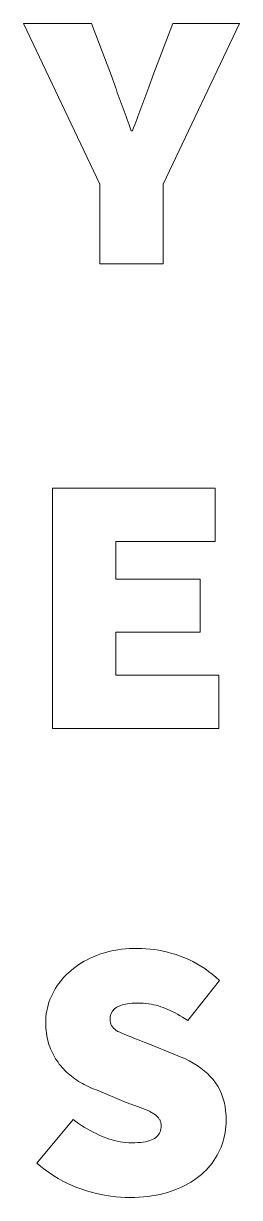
# Model space of a CAD drawing. Extents: x 201.9 to 208.1, y 322.2 to 356.4.
import ezdxf

# ---------------------------------------------------------------- set-up
doc = ezdxf.new("R2010")
doc.units = 0

msp = doc.modelspace()

# ---------------------------------------------------------------- linework, layer by layer
at = {"color": 7, "lineweight": 13}
for points in [[(204.073837, 351.718475), (201.855377, 356.403076), (203.836914, 356.403076), (204.418457, 354.87384), (204.446457, 354.792267), (204.474457, 354.711243), (204.502457, 354.630737), (204.530457, 354.550781), (204.558456, 354.471344), (204.586456, 354.392456), (204.614456, 354.314117), (204.642456, 354.236298), (204.670456, 354.159027), (204.698456, 354.082306), (204.726563, 354.005463), (204.754883, 353.927887), (204.783432, 353.849518), (204.81218, 353.770416), (204.841156, 353.690582), (204.870331, 353.609955), (204.899734, 353.528595), (204.929352, 353.446503), (204.959183, 353.363617), (204.989227, 353.279999), (205.032303, 353.279999), (205.062408, 353.363617), (205.092392, 353.446503), (205.122284, 353.528595), (205.152054, 353.609955), (205.181732, 353.690582), (205.211288, 353.770416), (205.240738, 353.849518), (205.270081, 353.927887), (205.299332, 354.005463), (205.328461, 354.082306), (205.35759, 354.159027), (205.386826, 354.236298), (205.416168, 354.314117), (205.445633, 354.392456), (205.475189, 354.471344), (205.504852, 354.550781), (205.534637, 354.630737), (205.564514, 354.711243), (205.594513, 354.792267), (205.624603, 354.87384), (206.206146, 356.403076), (208.144608, 356.403076), (205.926147, 351.718475), (205.926147, 349.403076), (204.073837, 349.403076)], [(202.695374, 342.86615), (207.433838, 342.86615), (207.433838, 341.315369), (204.547684, 341.315369), (204.547684, 340.216919), (207.003067, 340.216919), (207.003067, 338.666138), (204.547684, 338.666138), (204.547684, 337.416931), (207.541534, 337.416931), (207.541534, 335.86615), (202.695374, 335.86615)], [(203.298462, 324.47229), (203.378632, 324.413116), (203.459778, 324.356201), (203.541901, 324.301544), (203.624985, 324.249176), (203.70903, 324.199036), (203.794052, 324.151154), (203.880051, 324.10556), (203.96701, 324.062195), (204.054947, 324.021118), (204.143845, 323.9823), (204.232849, 323.946503), (204.321106, 323.914459), (204.4086, 323.8862), (204.495346, 323.861694), (204.581345, 323.840942), (204.66658, 323.824005), (204.751068, 323.810791), (204.834793, 323.801392), (204.91777, 323.795715), (205, 323.793854), (205.093964, 323.795135), (205.181992, 323.799011), (205.264114, 323.805481), (205.340302, 323.814514), (205.410568, 323.826141), (205.474915, 323.840363), (205.53334, 323.857147), (205.585846, 323.876556), (205.632416, 323.898529), (205.673065, 323.923065), (205.708878, 323.949982), (205.740921, 323.979065), (205.76918, 324.010315), (205.793686, 324.043671), (205.814423, 324.079224), (205.831375, 324.116913), (205.844574, 324.156769), (205.853989, 324.198761), (205.85965, 324.24292), (205.861526, 324.289215), (205.860886, 324.314636), (205.858948, 324.339203), (205.855713, 324.362885), (205.851196, 324.385712), (205.845383, 324.407684), (205.838272, 324.428802), (205.829865, 324.449036), (205.820175, 324.468414), (205.809189, 324.486938), (205.796921, 324.504608), (205.783356, 324.521729), (205.768494, 324.538635), (205.752335, 324.555328), (205.734894, 324.571808), (205.716156, 324.588074), (205.696121, 324.604126), (205.674789, 324.619934), (205.652176, 324.635559), (205.628265, 324.65097), (205.603073, 324.666138), (205.57663, 324.681183), (205.549011, 324.696075), (205.520203, 324.710907), (205.490204, 324.725586), (205.45903, 324.740173), (205.426666, 324.754669), (205.393127, 324.769043), (205.358398, 324.783325), (205.322479, 324.797485), (205.285385, 324.811523), (205.247101, 324.825684), (205.207626, 324.840179), (205.166977, 324.85498), (205.125137, 324.870117), (205.082108, 324.885559), (205.037903, 324.901337), (204.992508, 324.91745), (204.945938, 324.933868), (204.898178, 324.950623), (204.849228, 324.967682), (203.976913, 325.333832), (203.916931, 325.356079), (203.85759, 325.37973), (203.798904, 325.404755), (203.74086, 325.431183), (203.683456, 325.459045), (203.626709, 325.488281), (203.570602, 325.518921), (203.515137, 325.550934), (203.460312, 325.584381), (203.406143, 325.619232), (203.352997, 325.655396), (203.301254, 325.692871), (203.250916, 325.731659), (203.201965, 325.771729), (203.154419, 325.81308), (203.108276, 325.855713), (203.063522, 325.899658), (203.020187, 325.944885), (202.978241, 325.991394), (202.937683, 326.039215), (202.898651, 326.088379), (202.861221, 326.138947), (202.825424, 326.190918), (202.791229, 326.244263), (202.758652, 326.299042), (202.727692, 326.355194), (202.698349, 326.41275), (202.670609, 326.47171), (202.644501, 326.532074), (202.619995, 326.593842), (202.597488, 326.656952), (202.577347, 326.721344), (202.559586, 326.787048), (202.544174, 326.854034), (202.531143, 326.922302), (202.520493, 326.991882), (202.512192, 327.062744), (202.506271, 327.134888), (202.502716, 327.208344), (202.501541, 327.283081), (202.503479, 327.372925), (202.509293, 327.461609), (202.518982, 327.549133), (202.532547, 327.635437), (202.549988, 327.720581), (202.57132, 327.804504), (202.596512, 327.887268), (202.625595, 327.968842), (202.658554, 328.049255), (202.695374, 328.128448), (202.735718, 328.206116), (202.77916, 328.281799), (202.825745, 328.355591), (202.875443, 328.427399), (202.928268, 328.497314), (202.984207, 328.565247), (203.043274, 328.631256), (203.105469, 328.695343), (203.170792, 328.757477), (203.239227, 328.817688), (203.310623, 328.875671), (203.384827, 328.931183), (203.461823, 328.984222), (203.541626, 329.03479), (203.624222, 329.082886), (203.709625, 329.128479), (203.797821, 329.171631), (203.888824, 329.21228), (203.98262, 329.250458), (204.079224, 329.286133), (204.17836, 329.318878), (204.279755, 329.348175), (204.383408, 329.374023), (204.489319, 329.396423), (204.597488, 329.415375), (204.707932, 329.430878), (204.820633, 329.442932), (204.935593, 329.451569), (205.052826, 329.456726), (205.172302, 329.458466), (205.297226, 329.456207), (205.42215, 329.449402), (205.547073, 329.43811), (205.671997, 329.422272), (205.796921, 329.401917), (205.921844, 329.377045), (206.046768, 329.347626), (206.171692, 329.313721), (206.296616, 329.275269), (206.421539, 329.2323), (206.54538, 329.184479), (206.667068, 329.1315), (206.786606, 329.073334), (206.903992, 329.01001), (207.019226, 328.941528), (207.132309, 328.867859), (207.243225, 328.789032), (207.35199, 328.705048), (207.458618, 328.615875), (207.56308, 328.521545), (206.636917, 327.358459), (206.561966, 327.406799), (206.487869, 327.452789), (206.414642, 327.496399), (206.34227, 327.537659), (206.270767, 327.576538), (206.200119, 327.613037), (206.130341, 327.647186), (206.061417, 327.678955), (205.993347, 327.708344), (205.926147, 327.735382), (205.858521, 327.759918), (205.789169, 327.781891), (205.718094, 327.80127), (205.645294, 327.818085), (205.57077, 327.832306), (205.494522, 327.843933), (205.41655, 327.852966), (205.336853, 327.859436), (205.255447, 327.863312), (205.172302, 327.864594), (205.020889, 327.859863), (204.885406, 327.845642), (204.765869, 327.82196), (204.662277, 327.788788), (204.574615, 327.746155), (204.502884, 327.694031), (204.447098, 327.632416), (204.407257, 327.56134), (204.383347, 327.480804), (204.375381, 327.390747), (204.378235, 327.342407), (204.386795, 327.296417), (204.401062, 327.252808), (204.421036, 327.211548), (204.446732, 327.172699), (204.478119, 327.136169), (204.515213, 327.102051), (204.558029, 327.070282), (204.606537, 327.040863), (204.660767, 327.013824), (204.720261, 326.987335), (204.784607, 326.959564), (204.853806, 326.930481), (204.927841, 326.900116), (205.006729, 326.868469), (205.090454, 326.83551), (205.179031, 326.80127), (205.272461, 326.765717), (205.370728, 326.728882), (205.473846, 326.690765), (206.28154, 326.356903), (206.42041, 326.303192), (206.552704, 326.245361), (206.678436, 326.183411), (206.797592, 326.117401), (206.910187, 326.047302), (207.016205, 325.973114), (207.115662, 325.894806), (207.208542, 325.812408), (207.294861, 325.725952), (207.374603, 325.635376), (207.44725, 325.54007), (207.512238, 325.439392), (207.56958, 325.333313), (207.619293, 325.221832), (207.661346, 325.10498), (207.695755, 324.982758), (207.722504, 324.855133), (207.741623, 324.722137), (207.753098, 324.583771), (207.756912, 324.440002), (207.755081, 324.35202), (207.749588, 324.264679), (207.740448, 324.177979), (207.727631, 324.091919), (207.711151, 324.006531), (207.69101, 323.921783), (207.667206, 323.837677), (207.639755, 323.754211), (207.608627, 323.671387), (207.573837, 323.589233), (207.535507, 323.508392), (207.493713, 323.429626), (207.448486, 323.352905), (207.399811, 323.278198), (207.347687, 323.205566), (207.292114, 323.134979), (207.233109, 323.066437), (207.170639, 322.999939), (207.104736, 322.935486), (207.035385, 322.873077), (206.962631, 322.812927), (206.886551, 322.755249), (206.807129, 322.700073), (206.724365, 322.647339), (206.63826, 322.597107), (206.548828, 322.549347), (206.456055, 322.504059), (206.35994, 322.461243), (206.260483, 322.420929), (206.157684, 322.383057), (206.051666, 322.348297), (205.94252, 322.317169), (205.830246, 322.289703), (205.714859, 322.2659), (205.596344, 322.245758), (205.474701, 322.229279), (205.349945, 322.216461), (205.222061, 322.207306), (205.091049, 322.201813), (204.956924, 322.199982), (204.818802, 322.202423), (204.680145, 322.209686), (204.540955, 322.221802), (204.40123, 322.23877), (204.260956, 322.260559), (204.120148, 322.287231), (203.978806, 322.318726), (203.836914, 322.355072), (203.694489, 322.396271), (203.551529, 322.442291), (203.409546, 322.4935), (203.27002, 322.550201), (203.13298, 322.612396), (202.998428, 322.680084), (202.866348, 322.753265), (202.73674, 322.83194), (202.609604, 322.916107), (202.484955, 323.005737), (202.362778, 323.100891), (202.243073, 323.201538)]]:
    msp.add_lwpolyline(points, close=True, dxfattribs=at)

doc.saveas('drawing.dxf')
